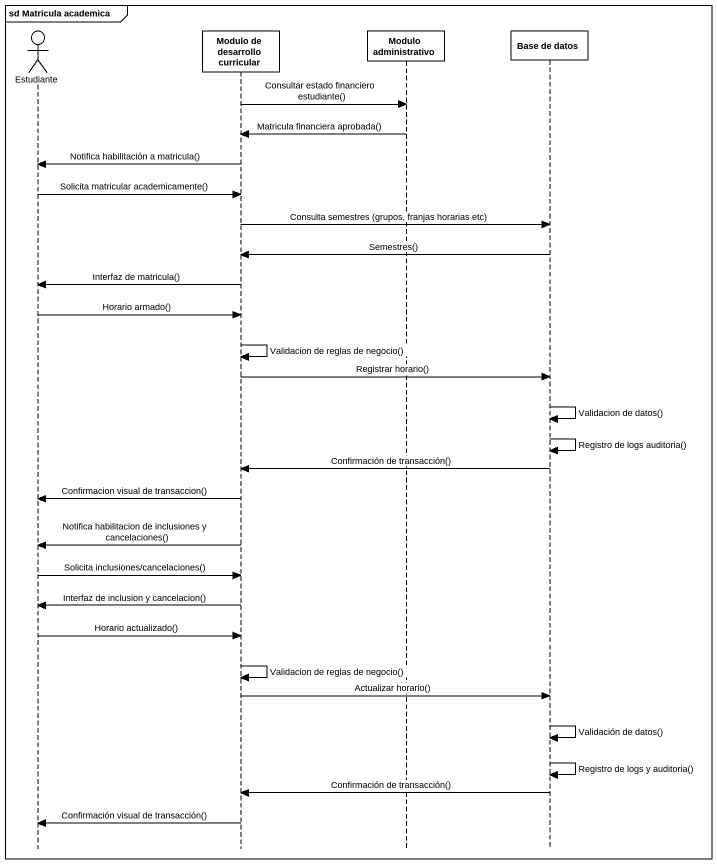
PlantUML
@startuml
mainframe sd Matricula academica
hide footbox
actor Estudiante
participant "Modulo de desarrollo curricular" as Modulo_de_desarrollo
participant "Modulo administrativo" as Modulo_administrativo
participant "Base de datos" as Base_de_datos

Modulo_de_desarrollo -> Modulo_administrativo : Consultar estado financiero estudiante()
Modulo_administrativo -> Modulo_de_desarrollo : Matricula financiera aprobada()
Modulo_de_desarrollo -> Estudiante : Notifica habilitación a matricula()
Estudiante -> Modulo_de_desarrollo : Solicita matricular academicamente()
Modulo_de_desarrollo -> Base_de_datos : Consulta semestres (grupos, franjas horarias etc)
Base_de_datos -> Modulo_de_desarrollo : Semestres()
Modulo_de_desarrollo -> Estudiante : Interfaz de matricula()
Estudiante -> Modulo_de_desarrollo : Horario armado()
Modulo_de_desarrollo -> Modulo_de_desarrollo : Validacion de reglas de negocio()
Modulo_de_desarrollo -> Base_de_datos : Registrar horario()
Base_de_datos -> Base_de_datos : Validacion de datos()
Base_de_datos -> Base_de_datos : Registro de logs auditoria()
Base_de_datos -> Modulo_de_desarrollo : Confirmación de transacción()
Modulo_de_desarrollo -> Estudiante : Confirmacion visual de transaccion()
Modulo_de_desarrollo -> Estudiante : Notifica habilitacion de inclusiones y cancelaciones()
Estudiante -> Modulo_de_desarrollo : Solicita inclusiones/cancelaciones()
Modulo_de_desarrollo -> Estudiante : Interfaz de inclusion y cancelacion()
Estudiante -> Modulo_de_desarrollo : Horario actualizado()
Modulo_de_desarrollo -> Modulo_de_desarrollo : Validacion de reglas de negocio()
Modulo_de_desarrollo -> Base_de_datos : Actualizar horario()
Base_de_datos -> Base_de_datos : Validación de datos()
Base_de_datos -> Base_de_datos : Registro de logs y auditoria()
Base_de_datos -> Modulo_de_desarrollo : Confirmación de transacción()
Modulo_de_desarrollo -> Estudiante : Confirmación visual de transacción()
@enduml
